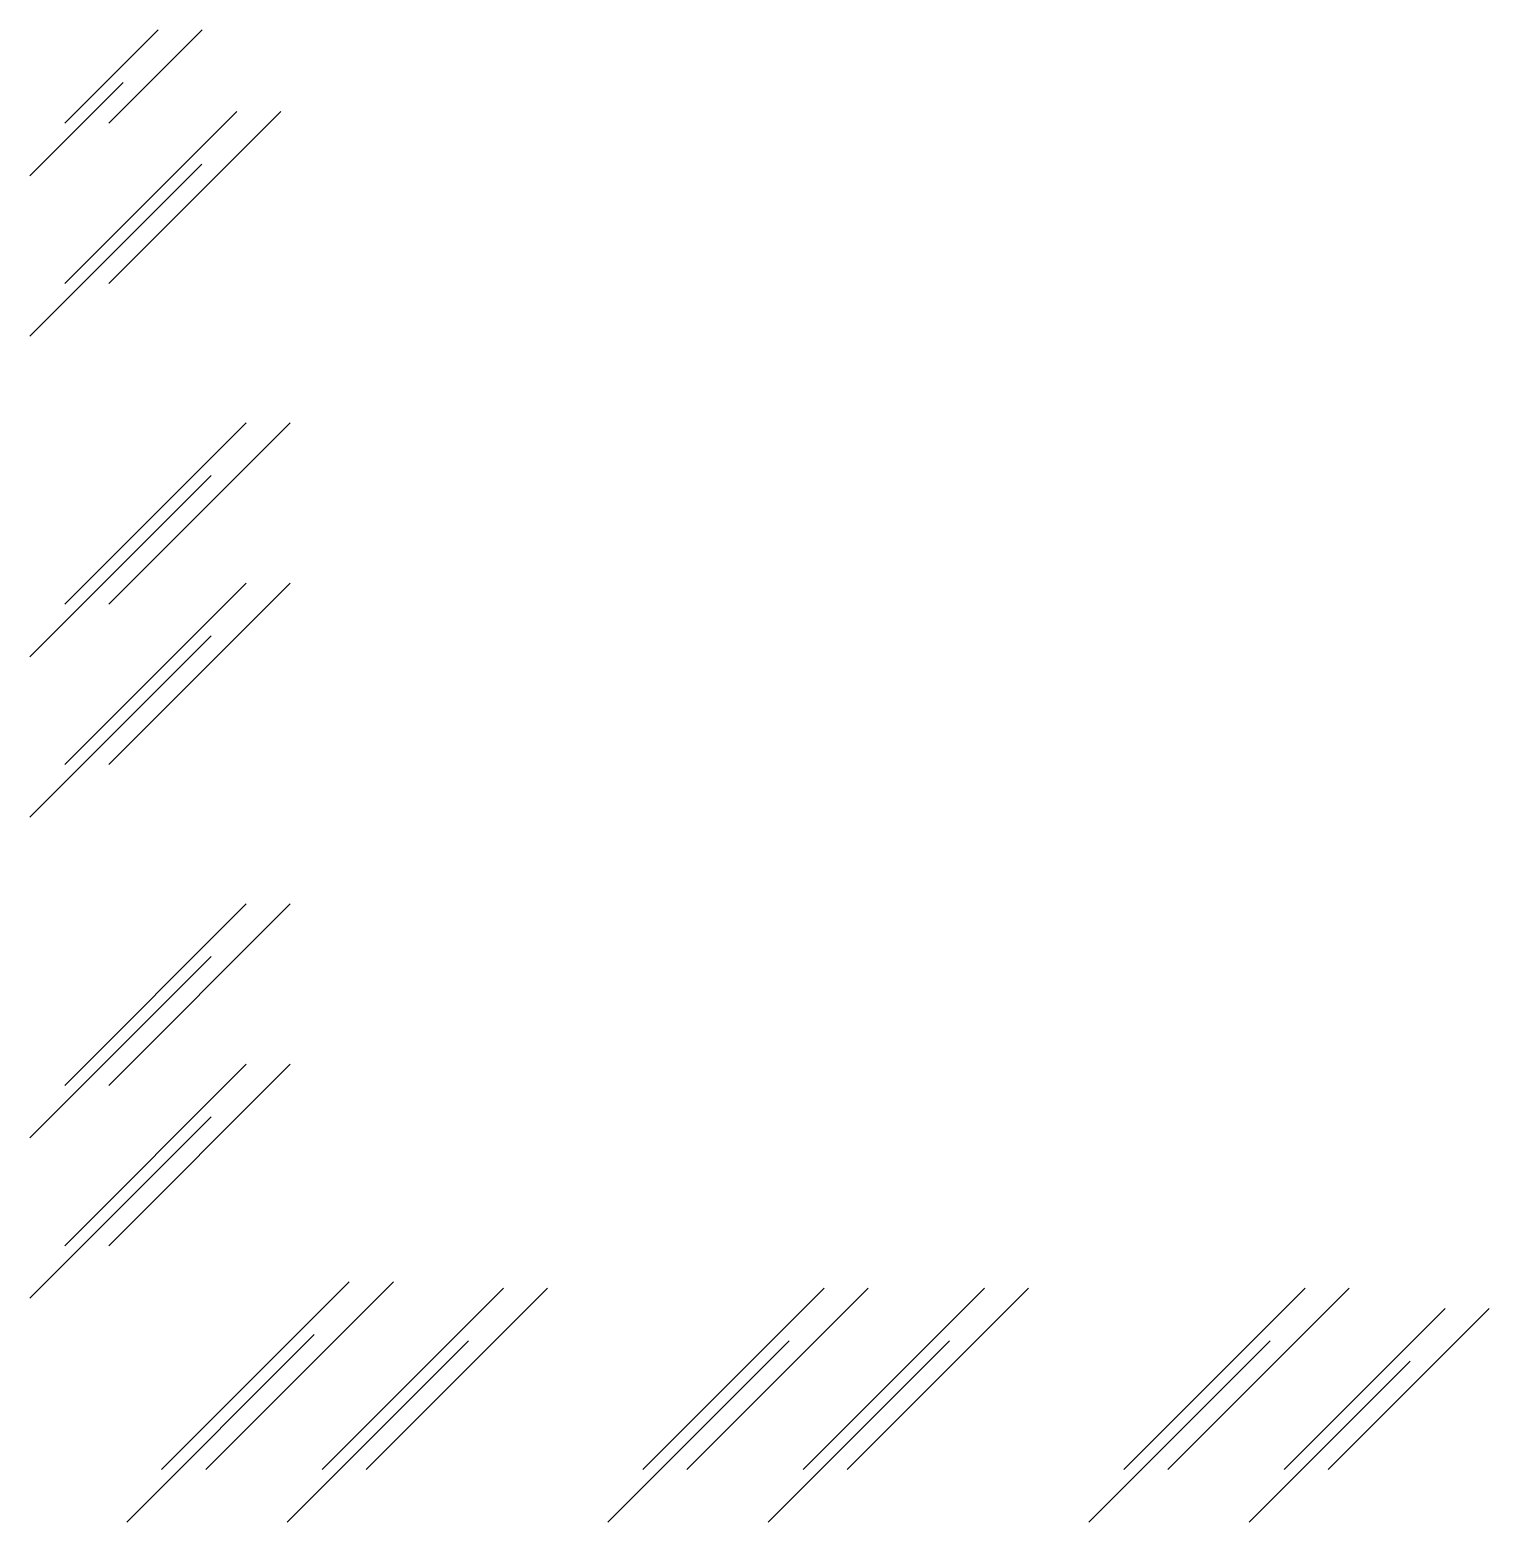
# Paper-space layout 'Layout1' of a CAD drawing. Extents: x -51516 to 7058931, y -29255 to 5150000.
# Drawn here: x 3160823 to 3241267, y 2209097 to 2291349 of the extents above; entities that cross this region are included whole.
import ezdxf

# ---------------------------------------------------------------- set-up
doc = ezdxf.new("R2010")
doc.units = 0
doc.header["$LTSCALE"] = 1000
doc.layers.get('0').update_dxf_attribs({"linetype": 'CONTINUOUS'})

# ---------------------------------------------------------------- blocks, each defined once
blk = doc.blocks.new('*X')
at = {"color": 0}
for p, q in [((31612.48, 22862.03), (31663.93, 22913.49)), ((31612.48, 22773.64), (31707.24, 22868.4)), ((31612.48, 22596.87), (31712.48, 22696.87)), ((31612.48, 22508.48), (31712.48, 22608.48)), ((31612.48, 22331.7), (31712.48, 22431.7)), ((31612.48, 22243.31), (31712.48, 22343.31)), ((31665.87, 22119.93), (31769.3, 22223.36)), ((31754.26, 22119.93), (31854.26, 22219.93)), ((31931.04, 22119.93), (32031.04, 22219.93)), ((32019.43, 22119.93), (32119.43, 22219.93)), ((32196.2, 22119.93), (32296.2, 22219.93)), ((32284.59, 22119.93), (32373.36, 22208.7))]:
    blk.add_line(p, q, dxfattribs=at)

psp = doc.layouts.get("Layout1")

# ---------------------------------------------------------------- block references
at = {"color": 0, "xscale": 100, "yscale": 100, "zscale": 100}
for p in [(1502, 0), (1502, 0), (3931, 0), (-425, -2896)]:
    psp.add_blockref('*X', p, dxfattribs=at)

doc.saveas('drawing.dxf')
